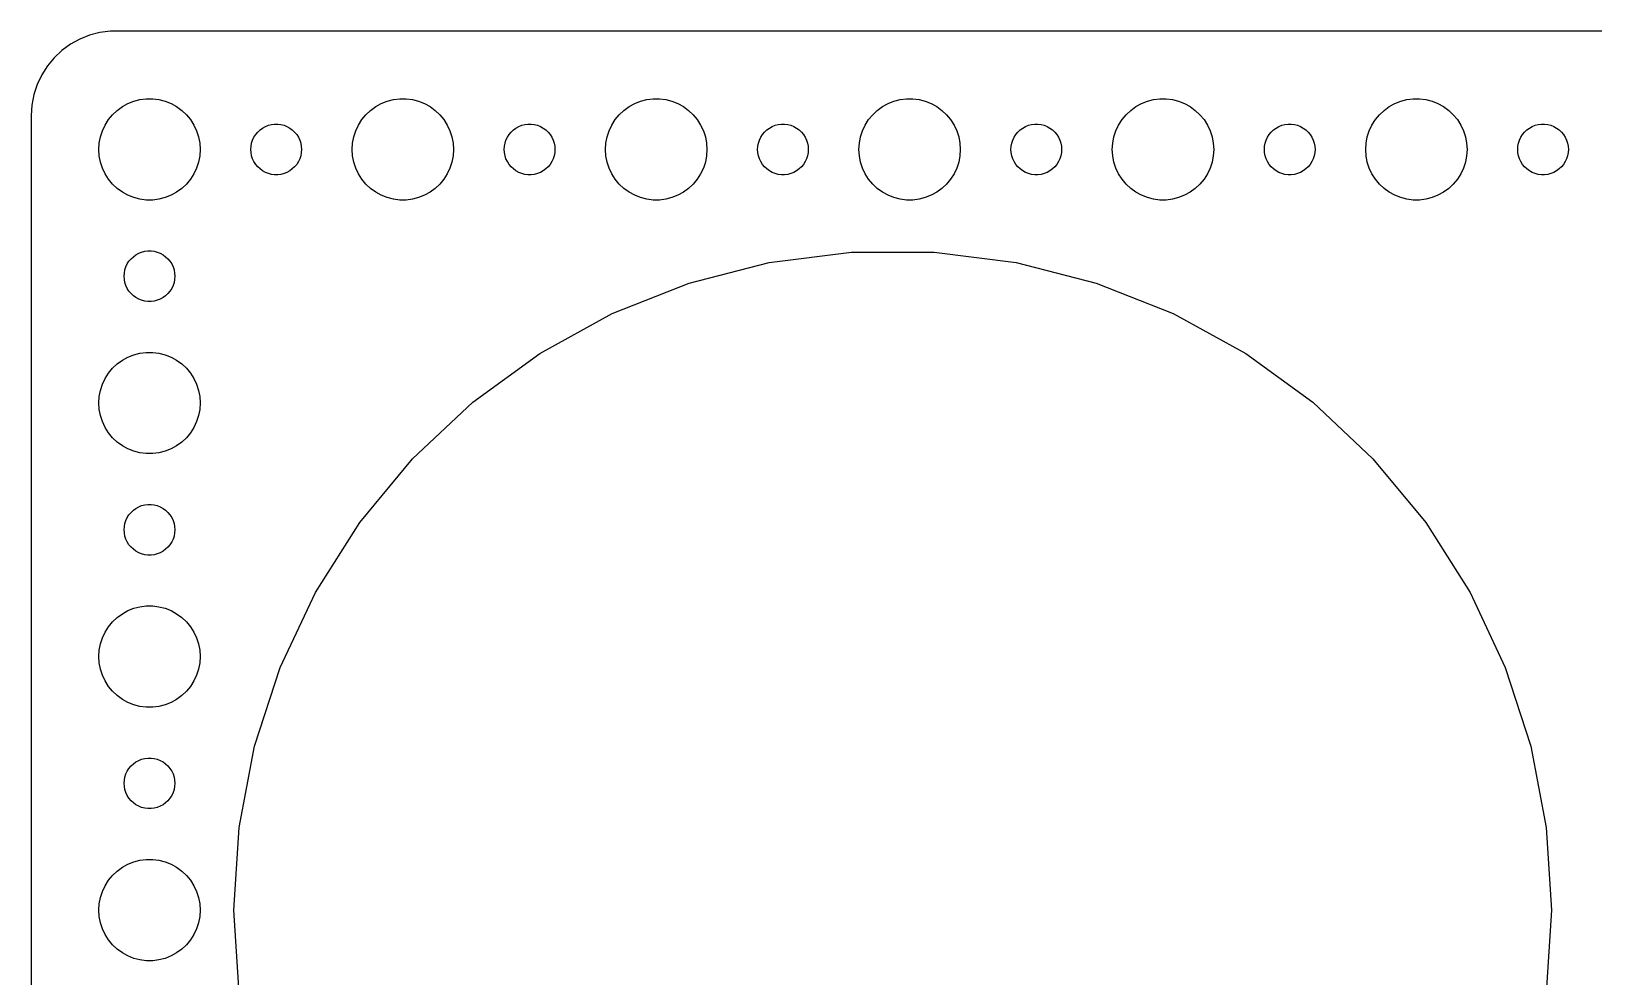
# Model space of a CAD drawing. Header units: metres. Extents: x -217 to 217, y -52 to 52.
# Drawn here: x -217 to -124.5, y -3.9 to 52 of the extents above; entities that cross this region are included whole.
import ezdxf

# ---------------------------------------------------------------- set-up
doc = ezdxf.new("R2010")
doc.units = ezdxf.units.M

msp = doc.modelspace()

# ---------------------------------------------------------------- linework, layer by layer
for p, q in [((-212.937, 51.9114), (-213.545, 51.7553)), ((-212.314, 51.9901), (-212.937, 51.9114)), ((212.314, 51.9901), (-212.314, 51.9901)), ((-214.679, 51.2216), (-215.187, 50.8526)), ((-214.129, 51.5241), (-214.679, 51.2216)), ((-213.545, 51.7553), (-214.129, 51.5241)), ((-215.645, 50.4227), (-216.045, 49.9389)), ((-215.187, 50.8526), (-215.645, 50.4227)), ((-216.382, 49.4088), (-216.649, 48.8406)), ((-216.045, 49.9389), (-216.382, 49.4088)), ((-216.843, 48.2434), (-216.961, 47.6267)), ((-216.649, 48.8406), (-216.843, 48.2434)), ((-216.961, 47.6267), (-217, 47)), ((-212.187, 47.0536), (-211.912, 47.3115)), ((-211.912, 47.3115), (-211.607, 47.533)), ((-211.607, 47.533), (-211.277, 47.7145)), ((-211.277, 47.7145), (-210.927, 47.8532)), ((-210.927, 47.8532), (-210.562, 47.9469)), ((-210.562, 47.9469), (-210.188, 47.9941)), ((-210.188, 47.9941), (-209.812, 47.9941)), ((-209.812, 47.9941), (-209.438, 47.9469)), ((-209.438, 47.9469), (-209.073, 47.8532)), ((-209.073, 47.8532), (-208.723, 47.7145)), ((-208.723, 47.7145), (-208.393, 47.533)), ((-208.393, 47.533), (-208.088, 47.3115)), ((-208.088, 47.3115), (-207.813, 47.0536)), ((-197.187, 47.0536), (-196.912, 47.3115)), ((-196.912, 47.3115), (-196.607, 47.533)), ((-196.607, 47.533), (-196.277, 47.7145)), ((-196.277, 47.7145), (-195.927, 47.8532)), ((-195.927, 47.8532), (-195.562, 47.9469)), ((-195.562, 47.9469), (-195.188, 47.9941)), ((-195.188, 47.9941), (-194.812, 47.9941)), ((-194.812, 47.9941), (-194.438, 47.9469)), ((-194.438, 47.9469), (-194.073, 47.8532)), ((-194.073, 47.8532), (-193.723, 47.7145)), ((-193.723, 47.7145), (-193.393, 47.533)), ((-193.393, 47.533), (-193.088, 47.3115)), ((-193.088, 47.3115), (-192.813, 47.0536)), ((-182.187, 47.0536), (-181.912, 47.3115)), ((-181.912, 47.3115), (-181.607, 47.533)), ((-181.607, 47.533), (-181.277, 47.7145)), ((-181.277, 47.7145), (-180.927, 47.8532)), ((-180.927, 47.8532), (-180.562, 47.9469)), ((-180.562, 47.9469), (-180.188, 47.9941)), ((-180.188, 47.9941), (-179.812, 47.9941)), ((-179.812, 47.9941), (-179.438, 47.9469)), ((-179.438, 47.9469), (-179.073, 47.8532)), ((-179.073, 47.8532), (-178.723, 47.7145)), ((-178.723, 47.7145), (-178.393, 47.533)), ((-178.393, 47.533), (-178.088, 47.3115)), ((-178.088, 47.3115), (-177.813, 47.0536)), ((-167.187, 47.0536), (-166.912, 47.3115)), ((-166.912, 47.3115), (-166.607, 47.533)), ((-166.607, 47.533), (-166.277, 47.7145)), ((-166.277, 47.7145), (-165.927, 47.8532)), ((-165.927, 47.8532), (-165.562, 47.9469)), ((-165.562, 47.9469), (-165.188, 47.9941)), ((-165.188, 47.9941), (-164.812, 47.9941)), ((-164.812, 47.9941), (-164.438, 47.9469)), ((-164.438, 47.9469), (-164.073, 47.8532)), ((-164.073, 47.8532), (-163.723, 47.7145)), ((-163.723, 47.7145), (-163.393, 47.533)), ((-163.393, 47.533), (-163.088, 47.3115)), ((-163.088, 47.3115), (-162.813, 47.0536)), ((-152.187, 47.0536), (-151.912, 47.3115)), ((-151.912, 47.3115), (-151.607, 47.533)), ((-151.607, 47.533), (-151.277, 47.7145)), ((-151.277, 47.7145), (-150.927, 47.8532)), ((-150.927, 47.8532), (-150.562, 47.9469)), ((-150.562, 47.9469), (-150.188, 47.9941)), ((-150.188, 47.9941), (-149.812, 47.9941)), ((-149.812, 47.9941), (-149.438, 47.9469)), ((-149.438, 47.9469), (-149.073, 47.8532)), ((-149.073, 47.8532), (-148.723, 47.7145)), ((-148.723, 47.7145), (-148.393, 47.533)), ((-148.393, 47.533), (-148.088, 47.3115)), ((-148.088, 47.3115), (-147.813, 47.0536)), ((-137.187, 47.0536), (-136.912, 47.3115)), ((-136.912, 47.3115), (-136.607, 47.533)), ((-136.607, 47.533), (-136.277, 47.7145)), ((-136.277, 47.7145), (-135.927, 47.8532)), ((-135.927, 47.8532), (-135.562, 47.9469)), ((-135.562, 47.9469), (-135.188, 47.9941)), ((-135.188, 47.9941), (-134.812, 47.9941)), ((-134.812, 47.9941), (-134.438, 47.9469)), ((-134.438, 47.9469), (-134.073, 47.8532)), ((-134.073, 47.8532), (-133.723, 47.7145)), ((-133.723, 47.7145), (-133.393, 47.533)), ((-133.393, 47.533), (-133.088, 47.3115)), ((-133.088, 47.3115), (-132.813, 47.0536)), ((-217, 47), (-217, -47)), ((-212.789, 46.1044), (-212.629, 46.4453)), ((-212.629, 46.4453), (-212.427, 46.7634)), ((-212.427, 46.7634), (-212.187, 47.0536)), ((-207.813, 47.0536), (-207.573, 46.7634)), ((-207.573, 46.7634), (-207.371, 46.4453)), ((-207.371, 46.4453), (-207.211, 46.1044)), ((-203.456, 46.1558), (-203.304, 46.2665)), ((-203.304, 46.2665), (-203.139, 46.3572)), ((-203.139, 46.3572), (-202.964, 46.4266)), ((-202.964, 46.4266), (-202.781, 46.4734)), ((-202.781, 46.4734), (-202.594, 46.497)), ((-202.594, 46.497), (-202.406, 46.497)), ((-202.406, 46.497), (-202.219, 46.4734)), ((-202.219, 46.4734), (-202.036, 46.4266)), ((-202.036, 46.4266), (-201.861, 46.3572)), ((-201.861, 46.3572), (-201.696, 46.2665)), ((-201.696, 46.2665), (-201.544, 46.1558)), ((-197.789, 46.1044), (-197.629, 46.4453)), ((-197.629, 46.4453), (-197.427, 46.7634)), ((-197.427, 46.7634), (-197.187, 47.0536)), ((-192.813, 47.0536), (-192.573, 46.7634)), ((-192.573, 46.7634), (-192.371, 46.4453)), ((-192.371, 46.4453), (-192.211, 46.1044)), ((-188.456, 46.1558), (-188.304, 46.2665)), ((-188.304, 46.2665), (-188.139, 46.3572)), ((-188.139, 46.3572), (-187.964, 46.4266)), ((-187.964, 46.4266), (-187.781, 46.4734)), ((-187.781, 46.4734), (-187.594, 46.497)), ((-187.594, 46.497), (-187.406, 46.497)), ((-187.406, 46.497), (-187.219, 46.4734)), ((-187.219, 46.4734), (-187.036, 46.4266)), ((-187.036, 46.4266), (-186.861, 46.3572)), ((-186.861, 46.3572), (-186.696, 46.2665)), ((-186.696, 46.2665), (-186.544, 46.1558)), ((-182.789, 46.1044), (-182.629, 46.4453)), ((-182.629, 46.4453), (-182.427, 46.7634)), ((-182.427, 46.7634), (-182.187, 47.0536)), ((-177.813, 47.0536), (-177.573, 46.7634)), ((-177.573, 46.7634), (-177.371, 46.4453)), ((-177.371, 46.4453), (-177.211, 46.1044)), ((-173.456, 46.1558), (-173.304, 46.2665)), ((-173.304, 46.2665), (-173.139, 46.3572)), ((-173.139, 46.3572), (-172.964, 46.4266)), ((-172.964, 46.4266), (-172.781, 46.4734)), ((-172.781, 46.4734), (-172.594, 46.497)), ((-172.594, 46.497), (-172.406, 46.497)), ((-172.406, 46.497), (-172.219, 46.4734)), ((-172.219, 46.4734), (-172.036, 46.4266)), ((-172.036, 46.4266), (-171.861, 46.3572)), ((-171.861, 46.3572), (-171.696, 46.2665)), ((-171.696, 46.2665), (-171.544, 46.1558)), ((-167.789, 46.1044), (-167.629, 46.4453)), ((-167.629, 46.4453), (-167.427, 46.7634)), ((-167.427, 46.7634), (-167.187, 47.0536)), ((-162.813, 47.0536), (-162.573, 46.7634)), ((-162.573, 46.7634), (-162.371, 46.4453)), ((-162.371, 46.4453), (-162.211, 46.1044)), ((-158.456, 46.1558), (-158.304, 46.2665)), ((-158.304, 46.2665), (-158.139, 46.3572)), ((-158.139, 46.3572), (-157.964, 46.4266)), ((-157.964, 46.4266), (-157.781, 46.4734)), ((-157.781, 46.4734), (-157.594, 46.497)), ((-157.594, 46.497), (-157.406, 46.497)), ((-157.406, 46.497), (-157.219, 46.4734)), ((-157.219, 46.4734), (-157.036, 46.4266)), ((-157.036, 46.4266), (-156.861, 46.3572)), ((-156.861, 46.3572), (-156.696, 46.2665)), ((-156.696, 46.2665), (-156.544, 46.1558)), ((-152.789, 46.1044), (-152.629, 46.4453)), ((-152.629, 46.4453), (-152.427, 46.7634)), ((-152.427, 46.7634), (-152.187, 47.0536)), ((-147.813, 47.0536), (-147.573, 46.7634)), ((-147.573, 46.7634), (-147.371, 46.4453)), ((-147.371, 46.4453), (-147.211, 46.1044)), ((-143.456, 46.1558), (-143.304, 46.2665)), ((-143.304, 46.2665), (-143.139, 46.3572)), ((-143.139, 46.3572), (-142.964, 46.4266)), ((-142.964, 46.4266), (-142.781, 46.4734)), ((-142.781, 46.4734), (-142.594, 46.497)), ((-142.594, 46.497), (-142.406, 46.497)), ((-142.406, 46.497), (-142.219, 46.4734)), ((-142.219, 46.4734), (-142.036, 46.4266)), ((-142.036, 46.4266), (-141.861, 46.3572)), ((-141.861, 46.3572), (-141.696, 46.2665)), ((-141.696, 46.2665), (-141.544, 46.1558)), ((-137.789, 46.1044), (-137.629, 46.4453)), ((-137.629, 46.4453), (-137.427, 46.7634)), ((-137.427, 46.7634), (-137.187, 47.0536)), ((-132.813, 47.0536), (-132.573, 46.7634)), ((-132.573, 46.7634), (-132.371, 46.4453)), ((-132.371, 46.4453), (-132.211, 46.1044)), ((-128.456, 46.1558), (-128.304, 46.2665)), ((-128.304, 46.2665), (-128.139, 46.3572)), ((-128.139, 46.3572), (-127.964, 46.4266)), ((-127.964, 46.4266), (-127.781, 46.4734)), ((-127.781, 46.4734), (-127.594, 46.497)), ((-127.594, 46.497), (-127.406, 46.497)), ((-127.406, 46.497), (-127.219, 46.4734)), ((-127.219, 46.4734), (-127.036, 46.4266)), ((-127.036, 46.4266), (-126.861, 46.3572)), ((-126.861, 46.3572), (-126.696, 46.2665)), ((-126.696, 46.2665), (-126.544, 46.1558)), ((-213, 45), (-212.976, 45.376)), ((-212.976, 45.376), (-212.906, 45.7461)), ((-212.906, 45.7461), (-212.789, 46.1044)), ((-207.211, 46.1044), (-207.094, 45.7461)), ((-207.094, 45.7461), (-207.024, 45.376)), ((-207.024, 45.376), (-207, 45)), ((-203.988, 45.188), (-203.953, 45.373)), ((-203.953, 45.373), (-203.895, 45.5522)), ((-203.895, 45.5522), (-203.814, 45.7226)), ((-203.814, 45.7226), (-203.714, 45.8817)), ((-203.714, 45.8817), (-203.593, 46.0268)), ((-203.593, 46.0268), (-203.456, 46.1558)), ((-201.544, 46.1558), (-201.407, 46.0268)), ((-201.407, 46.0268), (-201.286, 45.8817)), ((-201.286, 45.8817), (-201.186, 45.7226)), ((-201.186, 45.7226), (-201.105, 45.5522)), ((-201.105, 45.5522), (-201.047, 45.373)), ((-201.047, 45.373), (-201.012, 45.188)), ((-198, 45), (-197.976, 45.376)), ((-197.976, 45.376), (-197.906, 45.7461)), ((-197.906, 45.7461), (-197.789, 46.1044)), ((-192.211, 46.1044), (-192.094, 45.7461)), ((-192.094, 45.7461), (-192.024, 45.376)), ((-192.024, 45.376), (-192, 45)), ((-188.988, 45.188), (-188.953, 45.373)), ((-188.953, 45.373), (-188.895, 45.5522)), ((-188.895, 45.5522), (-188.814, 45.7226)), ((-188.814, 45.7226), (-188.714, 45.8817)), ((-188.714, 45.8817), (-188.593, 46.0268)), ((-188.593, 46.0268), (-188.456, 46.1558)), ((-186.544, 46.1558), (-186.407, 46.0268)), ((-186.407, 46.0268), (-186.286, 45.8817)), ((-186.286, 45.8817), (-186.186, 45.7226)), ((-186.186, 45.7226), (-186.105, 45.5522)), ((-186.105, 45.5522), (-186.047, 45.373)), ((-186.047, 45.373), (-186.012, 45.188)), ((-183, 45), (-182.976, 45.376)), ((-182.976, 45.376), (-182.906, 45.7461)), ((-182.906, 45.7461), (-182.789, 46.1044)), ((-177.211, 46.1044), (-177.094, 45.7461)), ((-177.094, 45.7461), (-177.024, 45.376)), ((-177.024, 45.376), (-177, 45)), ((-173.988, 45.188), (-173.953, 45.373)), ((-173.953, 45.373), (-173.895, 45.5522)), ((-173.895, 45.5522), (-173.814, 45.7226)), ((-173.814, 45.7226), (-173.714, 45.8817)), ((-173.714, 45.8817), (-173.593, 46.0268)), ((-173.593, 46.0268), (-173.456, 46.1558)), ((-171.544, 46.1558), (-171.407, 46.0268)), ((-171.407, 46.0268), (-171.286, 45.8817)), ((-171.286, 45.8817), (-171.186, 45.7226)), ((-171.186, 45.7226), (-171.105, 45.5522)), ((-171.105, 45.5522), (-171.047, 45.373)), ((-171.047, 45.373), (-171.012, 45.188)), ((-168, 45), (-167.976, 45.376)), ((-167.976, 45.376), (-167.906, 45.7461)), ((-167.906, 45.7461), (-167.789, 46.1044)), ((-162.211, 46.1044), (-162.094, 45.7461)), ((-162.094, 45.7461), (-162.024, 45.376)), ((-162.024, 45.376), (-162, 45)), ((-158.988, 45.188), (-158.953, 45.373)), ((-158.953, 45.373), (-158.895, 45.5522)), ((-158.895, 45.5522), (-158.814, 45.7226)), ((-158.814, 45.7226), (-158.714, 45.8817)), ((-158.714, 45.8817), (-158.593, 46.0268)), ((-158.593, 46.0268), (-158.456, 46.1558)), ((-156.544, 46.1558), (-156.407, 46.0268)), ((-156.407, 46.0268), (-156.286, 45.8817)), ((-156.286, 45.8817), (-156.186, 45.7226)), ((-156.186, 45.7226), (-156.105, 45.5522)), ((-156.105, 45.5522), (-156.047, 45.373)), ((-156.047, 45.373), (-156.012, 45.188)), ((-153, 45), (-152.976, 45.376)), ((-152.976, 45.376), (-152.906, 45.7461)), ((-152.906, 45.7461), (-152.789, 46.1044)), ((-147.211, 46.1044), (-147.094, 45.7461)), ((-147.094, 45.7461), (-147.024, 45.376)), ((-147.024, 45.376), (-147, 45)), ((-143.988, 45.188), (-143.953, 45.373)), ((-143.953, 45.373), (-143.895, 45.5522)), ((-143.895, 45.5522), (-143.814, 45.7226)), ((-143.814, 45.7226), (-143.714, 45.8817)), ((-143.714, 45.8817), (-143.593, 46.0268)), ((-143.593, 46.0268), (-143.456, 46.1558)), ((-141.544, 46.1558), (-141.407, 46.0268)), ((-141.407, 46.0268), (-141.286, 45.8817)), ((-141.286, 45.8817), (-141.186, 45.7226)), ((-141.186, 45.7226), (-141.105, 45.5522)), ((-141.105, 45.5522), (-141.047, 45.373)), ((-141.047, 45.373), (-141.012, 45.188)), ((-138, 45), (-137.976, 45.376)), ((-137.976, 45.376), (-137.906, 45.7461)), ((-137.906, 45.7461), (-137.789, 46.1044)), ((-132.211, 46.1044), (-132.094, 45.7461)), ((-132.094, 45.7461), (-132.024, 45.376)), ((-132.024, 45.376), (-132, 45)), ((-128.988, 45.188), (-128.953, 45.373)), ((-128.953, 45.373), (-128.895, 45.5522)), ((-128.895, 45.5522), (-128.814, 45.7226)), ((-128.814, 45.7226), (-128.714, 45.8817)), ((-128.714, 45.8817), (-128.593, 46.0268)), ((-128.593, 46.0268), (-128.456, 46.1558)), ((-126.544, 46.1558), (-126.407, 46.0268)), ((-126.407, 46.0268), (-126.286, 45.8817)), ((-126.286, 45.8817), (-126.186, 45.7226)), ((-126.186, 45.7226), (-126.105, 45.5522)), ((-126.105, 45.5522), (-126.047, 45.373)), ((-126.047, 45.373), (-126.012, 45.188)), ((-212.976, 44.624), (-213, 45)), ((-212.906, 44.2539), (-212.976, 44.624)), ((-207.024, 44.624), (-207.094, 44.2539)), ((-207, 45), (-207.024, 44.624)), ((-204, 45), (-203.988, 45.188)), ((-203.988, 44.812), (-204, 45)), ((-203.953, 44.627), (-203.988, 44.812)), ((-203.895, 44.4478), (-203.953, 44.627)), ((-203.814, 44.2774), (-203.895, 44.4478)), ((-201.105, 44.4478), (-201.186, 44.2774)), ((-201.047, 44.627), (-201.105, 44.4478)), ((-201.012, 44.812), (-201.047, 44.627)), ((-201.012, 45.188), (-201, 45)), ((-201, 45), (-201.012, 44.812)), ((-197.976, 44.624), (-198, 45)), ((-197.906, 44.2539), (-197.976, 44.624)), ((-192.024, 44.624), (-192.094, 44.2539)), ((-192, 45), (-192.024, 44.624)), ((-189, 45), (-188.988, 45.188)), ((-188.988, 44.812), (-189, 45)), ((-188.953, 44.627), (-188.988, 44.812)), ((-188.895, 44.4478), (-188.953, 44.627)), ((-188.814, 44.2774), (-188.895, 44.4478)), ((-186.105, 44.4478), (-186.186, 44.2774)), ((-186.047, 44.627), (-186.105, 44.4478)), ((-186.012, 44.812), (-186.047, 44.627)), ((-186.012, 45.188), (-186, 45)), ((-186, 45), (-186.012, 44.812)), ((-182.976, 44.624), (-183, 45)), ((-182.906, 44.2539), (-182.976, 44.624)), ((-177.024, 44.624), (-177.094, 44.2539)), ((-177, 45), (-177.024, 44.624)), ((-174, 45), (-173.988, 45.188)), ((-173.988, 44.812), (-174, 45)), ((-173.953, 44.627), (-173.988, 44.812)), ((-173.895, 44.4478), (-173.953, 44.627)), ((-173.814, 44.2774), (-173.895, 44.4478)), ((-171.105, 44.4478), (-171.186, 44.2774)), ((-171.047, 44.627), (-171.105, 44.4478)), ((-171.012, 44.812), (-171.047, 44.627)), ((-171.012, 45.188), (-171, 45)), ((-171, 45), (-171.012, 44.812)), ((-167.976, 44.624), (-168, 45)), ((-167.906, 44.2539), (-167.976, 44.624)), ((-162.024, 44.624), (-162.094, 44.2539)), ((-162, 45), (-162.024, 44.624)), ((-159, 45), (-158.988, 45.188)), ((-158.988, 44.812), (-159, 45)), ((-158.953, 44.627), (-158.988, 44.812)), ((-158.895, 44.4478), (-158.953, 44.627)), ((-158.814, 44.2774), (-158.895, 44.4478)), ((-156.105, 44.4478), (-156.186, 44.2774)), ((-156.047, 44.627), (-156.105, 44.4478)), ((-156.012, 44.812), (-156.047, 44.627)), ((-156.012, 45.188), (-156, 45)), ((-156, 45), (-156.012, 44.812)), ((-152.976, 44.624), (-153, 45)), ((-152.906, 44.2539), (-152.976, 44.624)), ((-147.024, 44.624), (-147.094, 44.2539)), ((-147, 45), (-147.024, 44.624)), ((-144, 45), (-143.988, 45.188)), ((-143.988, 44.812), (-144, 45)), ((-143.953, 44.627), (-143.988, 44.812)), ((-143.895, 44.4478), (-143.953, 44.627)), ((-143.814, 44.2774), (-143.895, 44.4478)), ((-141.105, 44.4478), (-141.186, 44.2774)), ((-141.047, 44.627), (-141.105, 44.4478)), ((-141.012, 44.812), (-141.047, 44.627)), ((-141.012, 45.188), (-141, 45)), ((-141, 45), (-141.012, 44.812)), ((-137.976, 44.624), (-138, 45)), ((-137.906, 44.2539), (-137.976, 44.624)), ((-132.024, 44.624), (-132.094, 44.2539)), ((-132, 45), (-132.024, 44.624)), ((-129, 45), (-128.988, 45.188)), ((-128.988, 44.812), (-129, 45)), ((-128.953, 44.627), (-128.988, 44.812)), ((-128.895, 44.4478), (-128.953, 44.627)), ((-128.814, 44.2774), (-128.895, 44.4478)), ((-126.105, 44.4478), (-126.186, 44.2774)), ((-126.047, 44.627), (-126.105, 44.4478)), ((-126.012, 44.812), (-126.047, 44.627)), ((-126.012, 45.188), (-126, 45)), ((-126, 45), (-126.012, 44.812)), ((-212.789, 43.8956), (-212.906, 44.2539)), ((-212.629, 43.5547), (-212.789, 43.8956)), ((-212.427, 43.2366), (-212.629, 43.5547)), ((-207.371, 43.5547), (-207.573, 43.2366)), ((-207.211, 43.8956), (-207.371, 43.5547)), ((-207.094, 44.2539), (-207.211, 43.8956)), ((-203.714, 44.1183), (-203.814, 44.2774)), ((-203.593, 43.9732), (-203.714, 44.1183)), ((-203.456, 43.8442), (-203.593, 43.9732)), ((-203.304, 43.7335), (-203.456, 43.8442)), ((-203.139, 43.6428), (-203.304, 43.7335)), ((-202.964, 43.5734), (-203.139, 43.6428)), ((-202.781, 43.5266), (-202.964, 43.5734)), ((-202.594, 43.503), (-202.781, 43.5266)), ((-202.406, 43.503), (-202.594, 43.503)), ((-202.219, 43.5266), (-202.406, 43.503)), ((-202.036, 43.5734), (-202.219, 43.5266)), ((-201.861, 43.6428), (-202.036, 43.5734)), ((-201.696, 43.7335), (-201.861, 43.6428)), ((-201.544, 43.8442), (-201.696, 43.7335)), ((-201.407, 43.9732), (-201.544, 43.8442)), ((-201.286, 44.1183), (-201.407, 43.9732)), ((-201.186, 44.2774), (-201.286, 44.1183)), ((-197.789, 43.8956), (-197.906, 44.2539)), ((-197.629, 43.5547), (-197.789, 43.8956)), ((-197.427, 43.2366), (-197.629, 43.5547)), ((-192.371, 43.5547), (-192.573, 43.2366)), ((-192.211, 43.8956), (-192.371, 43.5547)), ((-192.094, 44.2539), (-192.211, 43.8956)), ((-188.714, 44.1183), (-188.814, 44.2774)), ((-188.593, 43.9732), (-188.714, 44.1183)), ((-188.456, 43.8442), (-188.593, 43.9732)), ((-188.304, 43.7335), (-188.456, 43.8442)), ((-188.139, 43.6428), (-188.304, 43.7335)), ((-187.964, 43.5734), (-188.139, 43.6428)), ((-187.781, 43.5266), (-187.964, 43.5734)), ((-187.594, 43.503), (-187.781, 43.5266)), ((-187.406, 43.503), (-187.594, 43.503)), ((-187.219, 43.5266), (-187.406, 43.503)), ((-187.036, 43.5734), (-187.219, 43.5266)), ((-186.861, 43.6428), (-187.036, 43.5734)), ((-186.696, 43.7335), (-186.861, 43.6428)), ((-186.544, 43.8442), (-186.696, 43.7335)), ((-186.407, 43.9732), (-186.544, 43.8442)), ((-186.286, 44.1183), (-186.407, 43.9732)), ((-186.186, 44.2774), (-186.286, 44.1183)), ((-182.789, 43.8956), (-182.906, 44.2539)), ((-182.629, 43.5547), (-182.789, 43.8956)), ((-182.427, 43.2366), (-182.629, 43.5547)), ((-177.371, 43.5547), (-177.573, 43.2366)), ((-177.211, 43.8956), (-177.371, 43.5547)), ((-177.094, 44.2539), (-177.211, 43.8956)), ((-173.714, 44.1183), (-173.814, 44.2774)), ((-173.593, 43.9732), (-173.714, 44.1183)), ((-173.456, 43.8442), (-173.593, 43.9732)), ((-173.304, 43.7335), (-173.456, 43.8442)), ((-173.139, 43.6428), (-173.304, 43.7335)), ((-172.964, 43.5734), (-173.139, 43.6428)), ((-172.781, 43.5266), (-172.964, 43.5734)), ((-172.594, 43.503), (-172.781, 43.5266)), ((-172.406, 43.503), (-172.594, 43.503)), ((-172.219, 43.5266), (-172.406, 43.503)), ((-172.036, 43.5734), (-172.219, 43.5266)), ((-171.861, 43.6428), (-172.036, 43.5734)), ((-171.696, 43.7335), (-171.861, 43.6428)), ((-171.544, 43.8442), (-171.696, 43.7335)), ((-171.407, 43.9732), (-171.544, 43.8442)), ((-171.286, 44.1183), (-171.407, 43.9732)), ((-171.186, 44.2774), (-171.286, 44.1183)), ((-167.789, 43.8956), (-167.906, 44.2539)), ((-167.629, 43.5547), (-167.789, 43.8956)), ((-167.427, 43.2366), (-167.629, 43.5547)), ((-162.371, 43.5547), (-162.573, 43.2366)), ((-162.211, 43.8956), (-162.371, 43.5547)), ((-162.094, 44.2539), (-162.211, 43.8956)), ((-158.714, 44.1183), (-158.814, 44.2774)), ((-158.593, 43.9732), (-158.714, 44.1183)), ((-158.456, 43.8442), (-158.593, 43.9732)), ((-158.304, 43.7335), (-158.456, 43.8442)), ((-158.139, 43.6428), (-158.304, 43.7335)), ((-157.964, 43.5734), (-158.139, 43.6428)), ((-157.781, 43.5266), (-157.964, 43.5734)), ((-157.594, 43.503), (-157.781, 43.5266)), ((-157.406, 43.503), (-157.594, 43.503)), ((-157.219, 43.5266), (-157.406, 43.503)), ((-157.036, 43.5734), (-157.219, 43.5266)), ((-156.861, 43.6428), (-157.036, 43.5734)), ((-156.696, 43.7335), (-156.861, 43.6428)), ((-156.544, 43.8442), (-156.696, 43.7335)), ((-156.407, 43.9732), (-156.544, 43.8442)), ((-156.286, 44.1183), (-156.407, 43.9732)), ((-156.186, 44.2774), (-156.286, 44.1183)), ((-152.789, 43.8956), (-152.906, 44.2539)), ((-152.629, 43.5547), (-152.789, 43.8956)), ((-152.427, 43.2366), (-152.629, 43.5547)), ((-147.371, 43.5547), (-147.573, 43.2366)), ((-147.211, 43.8956), (-147.371, 43.5547)), ((-147.094, 44.2539), (-147.211, 43.8956)), ((-143.714, 44.1183), (-143.814, 44.2774)), ((-143.593, 43.9732), (-143.714, 44.1183)), ((-143.456, 43.8442), (-143.593, 43.9732)), ((-143.304, 43.7335), (-143.456, 43.8442)), ((-143.139, 43.6428), (-143.304, 43.7335)), ((-142.964, 43.5734), (-143.139, 43.6428)), ((-142.781, 43.5266), (-142.964, 43.5734)), ((-142.594, 43.503), (-142.781, 43.5266)), ((-142.406, 43.503), (-142.594, 43.503)), ((-142.219, 43.5266), (-142.406, 43.503)), ((-142.036, 43.5734), (-142.219, 43.5266)), ((-141.861, 43.6428), (-142.036, 43.5734)), ((-141.696, 43.7335), (-141.861, 43.6428)), ((-141.544, 43.8442), (-141.696, 43.7335)), ((-141.407, 43.9732), (-141.544, 43.8442)), ((-141.286, 44.1183), (-141.407, 43.9732)), ((-141.186, 44.2774), (-141.286, 44.1183)), ((-137.789, 43.8956), (-137.906, 44.2539)), ((-137.629, 43.5547), (-137.789, 43.8956)), ((-137.427, 43.2366), (-137.629, 43.5547)), ((-132.371, 43.5547), (-132.573, 43.2366)), ((-132.211, 43.8956), (-132.371, 43.5547)), ((-132.094, 44.2539), (-132.211, 43.8956)), ((-128.714, 44.1183), (-128.814, 44.2774)), ((-128.593, 43.9732), (-128.714, 44.1183)), ((-128.456, 43.8442), (-128.593, 43.9732)), ((-128.304, 43.7335), (-128.456, 43.8442)), ((-128.139, 43.6428), (-128.304, 43.7335)), ((-127.964, 43.5734), (-128.139, 43.6428)), ((-127.781, 43.5266), (-127.964, 43.5734)), ((-127.594, 43.503), (-127.781, 43.5266)), ((-127.406, 43.503), (-127.594, 43.503)), ((-127.219, 43.5266), (-127.406, 43.503)), ((-127.036, 43.5734), (-127.219, 43.5266)), ((-126.861, 43.6428), (-127.036, 43.5734)), ((-126.696, 43.7335), (-126.861, 43.6428)), ((-126.544, 43.8442), (-126.696, 43.7335)), ((-126.407, 43.9732), (-126.544, 43.8442)), ((-126.286, 44.1183), (-126.407, 43.9732)), ((-126.186, 44.2774), (-126.286, 44.1183)), ((-212.187, 42.9464), (-212.427, 43.2366)), ((-211.912, 42.6885), (-212.187, 42.9464)), ((-211.607, 42.467), (-211.912, 42.6885)), ((-208.088, 42.6885), (-208.393, 42.467)), ((-207.813, 42.9464), (-208.088, 42.6885)), ((-207.573, 43.2366), (-207.813, 42.9464)), ((-197.187, 42.9464), (-197.427, 43.2366)), ((-196.912, 42.6885), (-197.187, 42.9464)), ((-196.607, 42.467), (-196.912, 42.6885)), ((-193.088, 42.6885), (-193.393, 42.467)), ((-192.813, 42.9464), (-193.088, 42.6885)), ((-192.573, 43.2366), (-192.813, 42.9464)), ((-182.187, 42.9464), (-182.427, 43.2366)), ((-181.912, 42.6885), (-182.187, 42.9464)), ((-181.607, 42.467), (-181.912, 42.6885)), ((-178.088, 42.6885), (-178.393, 42.467)), ((-177.813, 42.9464), (-178.088, 42.6885)), ((-177.573, 43.2366), (-177.813, 42.9464)), ((-167.187, 42.9464), (-167.427, 43.2366)), ((-166.912, 42.6885), (-167.187, 42.9464)), ((-166.607, 42.467), (-166.912, 42.6885)), ((-163.088, 42.6885), (-163.393, 42.467)), ((-162.813, 42.9464), (-163.088, 42.6885)), ((-162.573, 43.2366), (-162.813, 42.9464)), ((-152.187, 42.9464), (-152.427, 43.2366)), ((-151.912, 42.6885), (-152.187, 42.9464)), ((-151.607, 42.467), (-151.912, 42.6885)), ((-148.088, 42.6885), (-148.393, 42.467)), ((-147.813, 42.9464), (-148.088, 42.6885)), ((-147.573, 43.2366), (-147.813, 42.9464)), ((-137.187, 42.9464), (-137.427, 43.2366)), ((-136.912, 42.6885), (-137.187, 42.9464)), ((-136.607, 42.467), (-136.912, 42.6885)), ((-133.088, 42.6885), (-133.393, 42.467)), ((-132.813, 42.9464), (-133.088, 42.6885)), ((-132.573, 43.2366), (-132.813, 42.9464)), ((-211.277, 42.2855), (-211.607, 42.467)), ((-210.927, 42.1468), (-211.277, 42.2855)), ((-210.562, 42.0531), (-210.927, 42.1468)), ((-210.188, 42.0059), (-210.562, 42.0531)), ((-209.812, 42.0059), (-210.188, 42.0059)), ((-209.438, 42.0531), (-209.812, 42.0059)), ((-209.073, 42.1468), (-209.438, 42.0531)), ((-208.723, 42.2855), (-209.073, 42.1468)), ((-208.393, 42.467), (-208.723, 42.2855)), ((-196.277, 42.2855), (-196.607, 42.467)), ((-195.927, 42.1468), (-196.277, 42.2855)), ((-195.562, 42.0531), (-195.927, 42.1468)), ((-195.188, 42.0059), (-195.562, 42.0531)), ((-194.812, 42.0059), (-195.188, 42.0059)), ((-194.438, 42.0531), (-194.812, 42.0059)), ((-194.073, 42.1468), (-194.438, 42.0531)), ((-193.723, 42.2855), (-194.073, 42.1468)), ((-193.393, 42.467), (-193.723, 42.2855)), ((-181.277, 42.2855), (-181.607, 42.467)), ((-180.927, 42.1468), (-181.277, 42.2855)), ((-180.562, 42.0531), (-180.927, 42.1468)), ((-180.188, 42.0059), (-180.562, 42.0531)), ((-179.812, 42.0059), (-180.188, 42.0059)), ((-179.438, 42.0531), (-179.812, 42.0059)), ((-179.073, 42.1468), (-179.438, 42.0531)), ((-178.723, 42.2855), (-179.073, 42.1468)), ((-178.393, 42.467), (-178.723, 42.2855)), ((-166.277, 42.2855), (-166.607, 42.467)), ((-165.927, 42.1468), (-166.277, 42.2855)), ((-165.562, 42.0531), (-165.927, 42.1468)), ((-165.188, 42.0059), (-165.562, 42.0531)), ((-164.812, 42.0059), (-165.188, 42.0059)), ((-164.438, 42.0531), (-164.812, 42.0059)), ((-164.073, 42.1468), (-164.438, 42.0531)), ((-163.723, 42.2855), (-164.073, 42.1468)), ((-163.393, 42.467), (-163.723, 42.2855)), ((-151.277, 42.2855), (-151.607, 42.467)), ((-150.927, 42.1468), (-151.277, 42.2855)), ((-150.562, 42.0531), (-150.927, 42.1468)), ((-150.188, 42.0059), (-150.562, 42.0531)), ((-149.812, 42.0059), (-150.188, 42.0059)), ((-149.438, 42.0531), (-149.812, 42.0059)), ((-149.073, 42.1468), (-149.438, 42.0531)), ((-148.723, 42.2855), (-149.073, 42.1468)), ((-148.393, 42.467), (-148.723, 42.2855)), ((-136.277, 42.2855), (-136.607, 42.467)), ((-135.927, 42.1468), (-136.277, 42.2855)), ((-135.562, 42.0531), (-135.927, 42.1468)), ((-135.188, 42.0059), (-135.562, 42.0531)), ((-134.812, 42.0059), (-135.188, 42.0059)), ((-134.438, 42.0531), (-134.812, 42.0059)), ((-134.073, 42.1468), (-134.438, 42.0531)), ((-133.723, 42.2855), (-134.073, 42.1468)), ((-133.393, 42.467), (-133.723, 42.2855)), ((-210.804, 38.7665), (-210.639, 38.8572)), ((-210.639, 38.8572), (-210.464, 38.9266)), ((-210.464, 38.9266), (-210.281, 38.9734)), ((-210.281, 38.9734), (-210.094, 38.997)), ((-210.094, 38.997), (-209.906, 38.997)), ((-209.906, 38.997), (-209.719, 38.9734)), ((-209.719, 38.9734), (-209.536, 38.9266)), ((-209.536, 38.9266), (-209.361, 38.8572)), ((-209.361, 38.8572), (-209.196, 38.7665)), ((-173.308, 38.3092), (-168.449, 38.923)), ((-168.449, 38.923), (-163.551, 38.923)), ((-163.551, 38.923), (-158.692, 38.3092)), ((-211.453, 37.873), (-211.395, 38.0522)), ((-211.395, 38.0522), (-211.314, 38.2226)), ((-211.314, 38.2226), (-211.214, 38.3817)), ((-211.214, 38.3817), (-211.093, 38.5268)), ((-211.093, 38.5268), (-210.956, 38.6558)), ((-210.956, 38.6558), (-210.804, 38.7665)), ((-209.196, 38.7665), (-209.044, 38.6558)), ((-209.044, 38.6558), (-208.907, 38.5268)), ((-208.907, 38.5268), (-208.786, 38.3817)), ((-208.786, 38.3817), (-208.686, 38.2226)), ((-208.686, 38.2226), (-208.605, 38.0522)), ((-208.605, 38.0522), (-208.547, 37.873)), ((-178.052, 37.0912), (-173.308, 38.3092)), ((-158.692, 38.3092), (-153.948, 37.0912)), ((-211.5, 37.5), (-211.488, 37.688)), ((-211.488, 37.312), (-211.5, 37.5)), ((-211.488, 37.688), (-211.453, 37.873)), ((-211.453, 37.127), (-211.488, 37.312)), ((-211.395, 36.9478), (-211.453, 37.127)), ((-208.547, 37.127), (-208.605, 36.9478)), ((-208.547, 37.873), (-208.512, 37.688)), ((-208.512, 37.312), (-208.547, 37.127)), ((-208.512, 37.688), (-208.5, 37.5)), ((-208.5, 37.5), (-208.512, 37.312)), ((-182.605, 35.2883), (-178.052, 37.0912)), ((-153.948, 37.0912), (-149.395, 35.2883)), ((-211.314, 36.7774), (-211.395, 36.9478)), ((-211.214, 36.6183), (-211.314, 36.7774)), ((-211.093, 36.4732), (-211.214, 36.6183)), ((-210.956, 36.3442), (-211.093, 36.4732)), ((-210.804, 36.2335), (-210.956, 36.3442)), ((-210.639, 36.1428), (-210.804, 36.2335)), ((-210.464, 36.0734), (-210.639, 36.1428)), ((-209.361, 36.1428), (-209.536, 36.0734)), ((-209.196, 36.2335), (-209.361, 36.1428)), ((-209.044, 36.3442), (-209.196, 36.2335)), ((-208.907, 36.4732), (-209.044, 36.3442)), ((-208.786, 36.6183), (-208.907, 36.4732)), ((-208.686, 36.7774), (-208.786, 36.6183)), ((-208.605, 36.9478), (-208.686, 36.7774)), ((-210.281, 36.0266), (-210.464, 36.0734)), ((-210.094, 36.003), (-210.281, 36.0266)), ((-209.906, 36.003), (-210.094, 36.003)), ((-209.719, 36.0266), (-209.906, 36.003)), ((-209.536, 36.0734), (-209.719, 36.0266)), ((-186.897, 32.9288), (-182.605, 35.2883)), ((-149.395, 35.2883), (-145.103, 32.9288)), ((-211.912, 32.3115), (-211.607, 32.533)), ((-211.607, 32.533), (-211.277, 32.7145)), ((-211.277, 32.7145), (-210.927, 32.8532)), ((-210.927, 32.8532), (-210.562, 32.9469)), ((-210.562, 32.9469), (-210.188, 32.9941)), ((-210.188, 32.9941), (-209.812, 32.9941)), ((-209.812, 32.9941), (-209.438, 32.9469)), ((-209.438, 32.9469), (-209.073, 32.8532)), ((-209.073, 32.8532), (-208.723, 32.7145)), ((-208.723, 32.7145), (-208.393, 32.533)), ((-208.393, 32.533), (-208.088, 32.3115)), ((-190.86, 30.05), (-186.897, 32.9288)), ((-145.103, 32.9288), (-141.14, 30.05)), ((-212.629, 31.4453), (-212.427, 31.7634)), ((-212.427, 31.7634), (-212.187, 32.0536)), ((-212.187, 32.0536), (-211.912, 32.3115)), ((-208.088, 32.3115), (-207.813, 32.0536)), ((-207.813, 32.0536), (-207.573, 31.7634)), ((-207.573, 31.7634), (-207.371, 31.4453)), ((-212.976, 30.376), (-212.906, 30.7461)), ((-212.906, 30.7461), (-212.789, 31.1044)), ((-212.789, 31.1044), (-212.629, 31.4453)), ((-207.371, 31.4453), (-207.211, 31.1044)), ((-207.211, 31.1044), (-207.094, 30.7461)), ((-207.094, 30.7461), (-207.024, 30.376)), ((-213, 30), (-212.976, 30.376)), ((-212.976, 29.624), (-213, 30)), ((-212.906, 29.2539), (-212.976, 29.624)), ((-207.024, 29.624), (-207.094, 29.2539)), ((-207.024, 30.376), (-207, 30)), ((-207, 30), (-207.024, 29.624)), ((-194.43, 26.6973), (-190.86, 30.05)), ((-141.14, 30.05), (-137.57, 26.6973)), ((-212.789, 28.8956), (-212.906, 29.2539)), ((-212.629, 28.5547), (-212.789, 28.8956)), ((-207.211, 28.8956), (-207.371, 28.5547)), ((-207.094, 29.2539), (-207.211, 28.8956)), ((-212.427, 28.2366), (-212.629, 28.5547)), ((-212.187, 27.9464), (-212.427, 28.2366)), ((-211.912, 27.6884), (-212.187, 27.9464)), ((-207.813, 27.9464), (-208.088, 27.6884)), ((-207.573, 28.2366), (-207.813, 27.9464)), ((-207.371, 28.5547), (-207.573, 28.2366)), ((-211.607, 27.467), (-211.912, 27.6884)), ((-211.277, 27.2855), (-211.607, 27.467)), ((-210.927, 27.1468), (-211.277, 27.2855)), ((-210.562, 27.0531), (-210.927, 27.1468)), ((-210.188, 27.0059), (-210.562, 27.0531)), ((-209.812, 27.0059), (-210.188, 27.0059)), ((-209.438, 27.0531), (-209.812, 27.0059)), ((-209.073, 27.1468), (-209.438, 27.0531)), ((-208.723, 27.2855), (-209.073, 27.1468)), ((-208.393, 27.467), (-208.723, 27.2855)), ((-208.088, 27.6884), (-208.393, 27.467)), ((-197.552, 22.9236), (-194.43, 26.6973)), ((-137.57, 26.6973), (-134.448, 22.9236)), ((-211.395, 23.0522), (-211.314, 23.2226)), ((-211.314, 23.2226), (-211.214, 23.3817)), ((-211.214, 23.3817), (-211.093, 23.5268)), ((-211.093, 23.5268), (-210.956, 23.6558)), ((-210.956, 23.6558), (-210.804, 23.7665)), ((-210.804, 23.7665), (-210.639, 23.8572)), ((-210.639, 23.8572), (-210.464, 23.9266)), ((-210.464, 23.9266), (-210.281, 23.9734)), ((-210.281, 23.9734), (-210.094, 23.997)), ((-210.094, 23.997), (-209.906, 23.997)), ((-209.906, 23.997), (-209.719, 23.9734)), ((-209.719, 23.9734), (-209.536, 23.9266)), ((-209.536, 23.9266), (-209.361, 23.8572)), ((-209.361, 23.8572), (-209.196, 23.7665)), ((-209.196, 23.7665), (-209.044, 23.6558)), ((-209.044, 23.6558), (-208.907, 23.5268)), ((-208.907, 23.5268), (-208.786, 23.3817)), ((-208.786, 23.3817), (-208.686, 23.2226)), ((-208.686, 23.2226), (-208.605, 23.0522)), ((-211.5, 22.5), (-211.488, 22.688)), ((-211.488, 22.312), (-211.5, 22.5)), ((-211.488, 22.688), (-211.453, 22.873)), ((-211.453, 22.127), (-211.488, 22.312)), ((-211.453, 22.873), (-211.395, 23.0522)), ((-208.605, 23.0522), (-208.547, 22.873)), ((-208.547, 22.873), (-208.512, 22.688)), ((-208.512, 22.312), (-208.547, 22.127)), ((-208.512, 22.688), (-208.5, 22.5)), ((-208.5, 22.5), (-208.512, 22.312)), ((-200.176, 18.7884), (-197.552, 22.9236)), ((-134.448, 22.9236), (-131.824, 18.7884)), ((-211.395, 21.9478), (-211.453, 22.127)), ((-211.314, 21.7774), (-211.395, 21.9478)), ((-211.214, 21.6183), (-211.314, 21.7774)), ((-211.093, 21.4732), (-211.214, 21.6183)), ((-210.956, 21.3442), (-211.093, 21.4732)), ((-210.804, 21.2335), (-210.956, 21.3442)), ((-209.044, 21.3442), (-209.196, 21.2335)), ((-208.907, 21.4732), (-209.044, 21.3442)), ((-208.786, 21.6183), (-208.907, 21.4732)), ((-208.686, 21.7774), (-208.786, 21.6183)), ((-208.605, 21.9478), (-208.686, 21.7774)), ((-208.547, 22.127), (-208.605, 21.9478)), ((-210.639, 21.1427), (-210.804, 21.2335)), ((-210.464, 21.0734), (-210.639, 21.1427)), ((-210.281, 21.0266), (-210.464, 21.0734)), ((-210.094, 21.003), (-210.281, 21.0266)), ((-209.906, 21.003), (-210.094, 21.003)), ((-209.719, 21.0266), (-209.906, 21.003)), ((-209.536, 21.0734), (-209.719, 21.0266)), ((-209.361, 21.1427), (-209.536, 21.0734)), ((-209.196, 21.2335), (-209.361, 21.1427)), ((-202.261, 14.3569), (-200.176, 18.7884)), ((-131.824, 18.7884), (-129.739, 14.3569)), ((-211.607, 17.533), (-211.277, 17.7145)), ((-211.277, 17.7145), (-210.927, 17.8532)), ((-210.927, 17.8532), (-210.562, 17.9469)), ((-210.562, 17.9469), (-210.188, 17.9941)), ((-210.188, 17.9941), (-209.812, 17.9941)), ((-209.812, 17.9941), (-209.438, 17.9469)), ((-209.438, 17.9469), (-209.073, 17.8532)), ((-209.073, 17.8532), (-208.723, 17.7145)), ((-208.723, 17.7145), (-208.393, 17.533)), ((-212.629, 16.4453), (-212.427, 16.7634)), ((-212.427, 16.7634), (-212.187, 17.0536)), ((-212.187, 17.0536), (-211.912, 17.3115)), ((-211.912, 17.3115), (-211.607, 17.533)), ((-208.393, 17.533), (-208.088, 17.3115)), ((-208.088, 17.3115), (-207.813, 17.0536)), ((-207.813, 17.0536), (-207.573, 16.7634)), ((-207.573, 16.7634), (-207.371, 16.4453)), ((-212.976, 15.376), (-212.906, 15.7461)), ((-212.906, 15.7461), (-212.789, 16.1044)), ((-212.789, 16.1044), (-212.629, 16.4453)), ((-207.371, 16.4453), (-207.211, 16.1044)), ((-207.211, 16.1044), (-207.094, 15.7461)), ((-207.094, 15.7461), (-207.024, 15.376)), ((-213, 15), (-212.976, 15.376)), ((-212.976, 14.624), (-213, 15)), ((-207.024, 15.376), (-207, 15)), ((-207, 15), (-207.024, 14.624)), ((-212.906, 14.2539), (-212.976, 14.624)), ((-212.789, 13.8956), (-212.906, 14.2539)), ((-212.629, 13.5547), (-212.789, 13.8956)), ((-207.211, 13.8956), (-207.371, 13.5547)), ((-207.094, 14.2539), (-207.211, 13.8956)), ((-207.024, 14.624), (-207.094, 14.2539)), ((-203.775, 9.6989), (-202.261, 14.3569)), ((-129.739, 14.3569), (-128.225, 9.6989)), ((-212.427, 13.2366), (-212.629, 13.5547)), ((-212.187, 12.9464), (-212.427, 13.2366)), ((-207.573, 13.2366), (-207.813, 12.9464)), ((-207.371, 13.5547), (-207.573, 13.2366)), ((-211.912, 12.6884), (-212.187, 12.9464)), ((-211.607, 12.467), (-211.912, 12.6884)), ((-211.277, 12.2855), (-211.607, 12.467)), ((-210.927, 12.1468), (-211.277, 12.2855)), ((-210.562, 12.0531), (-210.927, 12.1468)), ((-210.188, 12.0059), (-210.562, 12.0531)), ((-209.438, 12.0531), (-209.812, 12.0059)), ((-209.073, 12.1468), (-209.438, 12.0531)), ((-208.723, 12.2855), (-209.073, 12.1468)), ((-208.393, 12.467), (-208.723, 12.2855)), ((-208.088, 12.6884), (-208.393, 12.467)), ((-207.813, 12.9464), (-208.088, 12.6884)), ((-209.812, 12.0059), (-210.188, 12.0059)), ((-204.692, 4.88799), (-203.775, 9.6989)), ((-128.225, 9.6989), (-127.308, 4.88799)), ((-211.314, 8.22263), (-211.214, 8.38167)), ((-211.214, 8.38167), (-211.093, 8.52681)), ((-211.093, 8.52681), (-210.956, 8.65576)), ((-210.956, 8.65576), (-210.804, 8.76648)), ((-210.804, 8.76648), (-210.639, 8.85724)), ((-210.639, 8.85724), (-210.464, 8.92657)), ((-210.464, 8.92657), (-210.281, 8.97342)), ((-210.281, 8.97342), (-210.094, 8.99704)), ((-210.094, 8.99704), (-209.906, 8.99704)), ((-209.906, 8.99704), (-209.719, 8.97342)), ((-209.719, 8.97342), (-209.536, 8.92657)), ((-209.536, 8.92657), (-209.361, 8.85724)), ((-209.361, 8.85724), (-209.196, 8.76648)), ((-209.196, 8.76648), (-209.044, 8.65576)), ((-209.044, 8.65576), (-208.907, 8.52681)), ((-208.907, 8.52681), (-208.786, 8.38167)), ((-208.786, 8.38167), (-208.686, 8.22263)), ((-211.5, 7.5), (-211.488, 7.68799)), ((-211.488, 7.312), (-211.5, 7.5)), ((-211.488, 7.68799), (-211.453, 7.87303)), ((-211.453, 7.87303), (-211.395, 8.05219)), ((-211.395, 8.05219), (-211.314, 8.22263)), ((-208.686, 8.22263), (-208.605, 8.05219)), ((-208.605, 8.05219), (-208.547, 7.87303)), ((-208.547, 7.87303), (-208.512, 7.68799)), ((-208.512, 7.68799), (-208.5, 7.5)), ((-208.5, 7.5), (-208.512, 7.312)), ((-211.453, 7.12695), (-211.488, 7.312)), ((-211.395, 6.9478), (-211.453, 7.12695)), ((-211.314, 6.77736), (-211.395, 6.9478)), ((-211.214, 6.61832), (-211.314, 6.77736)), ((-211.093, 6.47318), (-211.214, 6.61832)), ((-208.786, 6.61832), (-208.907, 6.47318)), ((-208.686, 6.77736), (-208.786, 6.61832)), ((-208.605, 6.9478), (-208.686, 6.77736)), ((-208.547, 7.12695), (-208.605, 6.9478)), ((-208.512, 7.312), (-208.547, 7.12695)), ((-210.956, 6.34422), (-211.093, 6.47318)), ((-210.804, 6.23351), (-210.956, 6.34422)), ((-210.639, 6.14275), (-210.804, 6.23351)), ((-210.464, 6.07341), (-210.639, 6.14275)), ((-210.281, 6.02657), (-210.464, 6.07341)), ((-210.094, 6.00294), (-210.281, 6.02657)), ((-209.906, 6.00294), (-210.094, 6.00294)), ((-209.719, 6.02657), (-209.906, 6.00294)), ((-209.536, 6.07341), (-209.719, 6.02657)), ((-209.361, 6.14275), (-209.536, 6.07341)), ((-209.196, 6.23351), (-209.361, 6.14275)), ((-209.044, 6.34422), (-209.196, 6.23351)), ((-208.907, 6.47318), (-209.044, 6.34422)), ((-205, 0), (-204.692, 4.88799)), ((-127.308, 4.88799), (-127, 0)), ((-211.277, 2.71448), (-210.927, 2.85316)), ((-210.927, 2.85316), (-210.562, 2.94685)), ((-210.562, 2.94685), (-210.188, 2.99408)), ((-210.188, 2.99408), (-209.812, 2.99408)), ((-209.812, 2.99408), (-209.438, 2.94685)), ((-209.438, 2.94685), (-209.073, 2.85316)), ((-209.073, 2.85316), (-208.723, 2.71448)), ((-212.427, 1.76335), (-212.187, 2.05363)), ((-212.187, 2.05363), (-211.912, 2.31154)), ((-211.912, 2.31154), (-211.607, 2.53297)), ((-211.607, 2.53297), (-211.277, 2.71448)), ((-208.723, 2.71448), (-208.393, 2.53297)), ((-208.393, 2.53297), (-208.088, 2.31154)), ((-208.088, 2.31154), (-207.813, 2.05363)), ((-207.813, 2.05363), (-207.573, 1.76335)), ((-212.906, 0.74606), (-212.789, 1.10437)), ((-212.789, 1.10437), (-212.629, 1.44525)), ((-212.629, 1.44525), (-212.427, 1.76335)), ((-207.573, 1.76335), (-207.371, 1.44525)), ((-207.371, 1.44525), (-207.211, 1.10437)), ((-207.211, 1.10437), (-207.094, 0.74606)), ((-213, 0), (-212.976, 0.37599)), ((-212.976, -0.37599), (-213, 0)), ((-212.976, 0.37599), (-212.906, 0.74606)), ((-207.094, 0.74606), (-207.024, 0.37599)), ((-207.024, 0.37599), (-207, 0)), ((-207, 0), (-207.024, -0.37599)), ((-204.692, -4.88799), (-205, 0)), ((-127, 0), (-127.308, -4.88799)), ((-212.906, -0.74606), (-212.976, -0.37599)), ((-212.789, -1.10437), (-212.906, -0.74606)), ((-207.094, -0.74606), (-207.211, -1.10437)), ((-207.024, -0.37599), (-207.094, -0.74606)), ((-212.629, -1.44525), (-212.789, -1.10437)), ((-212.427, -1.76335), (-212.629, -1.44525)), ((-212.187, -2.05363), (-212.427, -1.76335)), ((-207.573, -1.76335), (-207.813, -2.05363)), ((-207.371, -1.44525), (-207.573, -1.76335)), ((-207.211, -1.10437), (-207.371, -1.44525)), ((-211.912, -2.31154), (-212.187, -2.05363)), ((-211.607, -2.53297), (-211.912, -2.31154)), ((-211.277, -2.71448), (-211.607, -2.53297)), ((-210.927, -2.85316), (-211.277, -2.71448)), ((-208.723, -2.71448), (-209.073, -2.85316)), ((-208.393, -2.53297), (-208.723, -2.71448)), ((-208.088, -2.31154), (-208.393, -2.53297)), ((-207.813, -2.05363), (-208.088, -2.31154)), ((-210.562, -2.94685), (-210.927, -2.85316)), ((-210.188, -2.99408), (-210.562, -2.94685)), ((-209.812, -2.99408), (-210.188, -2.99408)), ((-209.438, -2.94685), (-209.812, -2.99408)), ((-209.073, -2.85316), (-209.438, -2.94685))]:
    msp.add_line(p, q)

doc.saveas('drawing.dxf')
